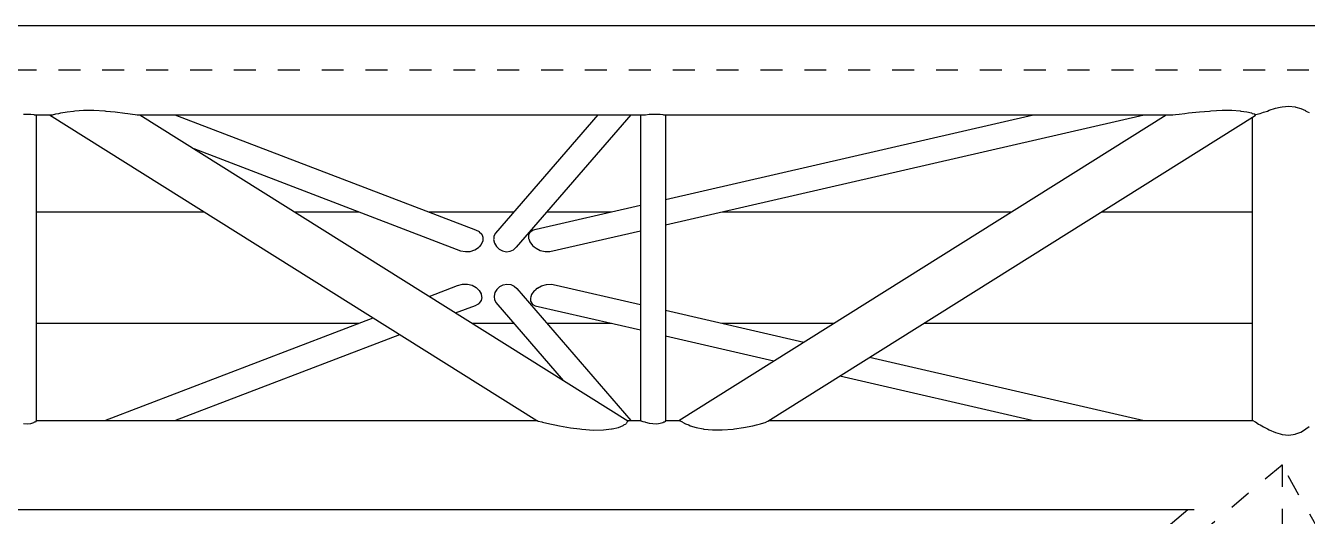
# Model space of a CAD drawing. Header units: millimetres. Extents: x 149919 to 150445, y 136651 to 136866.
# Drawn here: x 150405.12 to 150410.96, y 136708.24 to 136710.48 of the extents above; entities that cross this region are included whole.
import ezdxf

# ---------------------------------------------------------------- set-up
doc = ezdxf.new("R2010")
doc.units = ezdxf.units.MM
doc.header["$LTSCALE"] = 0.25
doc.linetypes.add('CENTER', pattern=[50.8, 31.75, -6.35, 6.35, -6.35])
doc.linetypes.add('XKITLINE00', pattern=[0])

# ---------------------------------------------------------------- blocks, each defined once
blk = doc.blocks.new('çatıı')
at = {"color": 8, "linetype": 'XKITLINE00'}
for p, q in [((26261.35, 6010.57), (27695.33, 6010.57)), ((26345.55, 5970.48), (26346.39, 5970.79)), ((26346.39, 5970.79), (26349.22, 5971.33)), ((26349.22, 5971.33), (26352.23, 5971.64)), ((26352.23, 5971.64), (26352.77, 5971.75)), ((26352.77, 5971.75), (26356.8, 5972.05)), ((26356.8, 5972.05), (26361.44, 5972.04)), ((26361.44, 5972.04), (26366.44, 5971.7)), ((26366.44, 5971.7), (26366.9, 5971.64)), ((26366.9, 5971.64), (26371.19, 5971.29)), ((26371.19, 5971.29), (26375.6, 5970.73)), ((26860.47, 5970.75), (26865.44, 5971.3)), ((26865.44, 5971.3), (26869.92, 5971.64)), ((26869.92, 5971.64), (26870.56, 5971.72)), ((26870.56, 5971.72), (26875.7, 5972.04)), ((26875.7, 5972.04), (26880.23, 5972.05)), ((26880.23, 5972.05), (26883.93, 5971.73)), ((26883.93, 5971.73), (26884.31, 5971.64)), ((26884.31, 5971.64), (26886.97, 5971.32)), ((26886.97, 5971.32), (26889.08, 5970.77)), ((26893.07, 5970.49), (26894.54, 5971.11)), ((26894.54, 5971.11), (26896.35, 5971.65)), ((26896.35, 5971.65), (26897.13, 5972.03)), ((26897.13, 5972.03), (26900.02, 5972.96)), ((26900.02, 5972.96), (26902.25, 5973.37)), ((26902.25, 5973.37), (26903.05, 5973.6)), ((26903.05, 5973.6), (26906.09, 5973.85)), ((26906.09, 5973.85), (26908.98, 5973.49)), ((26908.98, 5973.49), (26909.29, 5973.37)), ((26909.29, 5973.37), (26911.56, 5972.82)), ((26911.56, 5972.82), (26913.73, 5971.82)), ((26913.73, 5971.82), (26913.95, 5971.65)), ((26913.95, 5971.65), (26915.35, 5970.96)), ((26329.46, 5970.26), (26331.22, 5970.27)), ((26331.22, 5970.27), (26332.81, 5970.19)), ((26332.81, 5970.19), (26334.07, 5970.03)), ((26334.07, 5970.03), (26334.46, 5969.92)), ((26334.29, 5969.97), (26342.7, 5969.97)), ((26334.42, 5969.94), (26334.5, 5969.94)), ((26334.46, 5969.92), (26334.88, 5969.94)), ((26334.5, 5969.94), (26334.76, 5969.97)), ((26334.88, 5969.94), (26335.16, 5969.97)), ((26335.16, 5969.97), (26335.16, 5830.34)), ((26341.28, 5969.97), (26563.37, 5830.58)), ((26341.43, 5969.96), (26342.57, 5969.93)), ((26342.36, 5969.96), (26342.61, 5969.96)), ((26342.57, 5969.93), (26342.61, 5969.95)), ((26342.61, 5969.95), (26344.16, 5970.31)), ((26344.16, 5970.31), (26345.55, 5970.48)), ((26375.6, 5970.73), (26376.97, 5970.48)), ((26376.97, 5970.48), (26379.08, 5970.28)), ((26379.08, 5970.28), (26381.49, 5969.93)), ((26381.16, 5969.97), (26612.91, 5969.97)), ((26381.26, 5969.96), (26381.41, 5969.97)), ((26381.49, 5969.93), (26381.52, 5969.93)), ((26381.52, 5969.93), (26382.35, 5969.97)), ((26382.35, 5969.97), (26604.8, 5830.35)), ((26398.36, 5969.97), (26535.43, 5917.49)), ((26591.18, 5969.97), (26544.49, 5916)), ((26606.22, 5969.97), (26553.98, 5909.59)), ((26610.56, 5969.97), (26610.56, 5830.58)), ((26610.84, 5969.97), (26611.65, 5969.95)), ((26611.23, 5969.97), (26611.97, 5969.95)), ((26611.65, 5969.95), (26612.66, 5969.93)), ((26611.97, 5969.95), (26612.7, 5969.93)), ((26612.66, 5969.93), (26612.91, 5969.97)), ((26612.91, 5969.97), (26614.5, 5970.15)), ((26614.5, 5970.15), (26616.26, 5970.26)), ((26616.26, 5970.26), (26618.02, 5970.27)), ((26618.02, 5970.27), (26619.61, 5970.19)), ((26619.61, 5970.19), (26620.87, 5970.03)), ((26620.87, 5970.03), (26621.26, 5969.93)), ((26621.08, 5969.97), (26853.27, 5969.97)), ((26621.21, 5969.94), (26621.3, 5969.94)), ((26621.26, 5969.93), (26621.68, 5969.94)), ((26621.3, 5969.94), (26621.56, 5969.97)), ((26621.68, 5969.94), (26621.96, 5969.97)), ((26621.96, 5919.71), (26840.16, 5969.97)), ((26621.96, 5931.34), (26789.69, 5969.97)), ((26621.96, 5969.97), (26621.96, 5830.34)), ((26628.09, 5830.59), (26850.18, 5969.97)), ((26668.73, 5830.33), (26890.76, 5969.67)), ((26851.06, 5969.96), (26852.83, 5969.93)), ((26851.95, 5969.97), (26852.98, 5969.94)), ((26852.83, 5969.93), (26852.88, 5969.93)), ((26852.88, 5969.93), (26856.22, 5970.29)), ((26856.22, 5970.29), (26858.68, 5970.48)), ((26858.68, 5970.48), (26860.47, 5970.75)), ((26889.08, 5970.77), (26889.5, 5970.48)), ((26889.4, 5968.82), (26889.4, 5830.61)), ((26889.5, 5970.48), (26890.46, 5970.3)), ((26889.99, 5969.18), (26890.47, 5969.34)), ((26890.46, 5970.3), (26891.05, 5969.94)), ((26890.76, 5969.66), (26890.47, 5969.34)), ((26890.57, 5969.55), (26890.69, 5969.59)), ((26890.76, 5969.66), (26891.1, 5969.99)), ((26890.99, 5969.97), (26891.09, 5969.97)), ((26891.1, 5969.99), (26892.38, 5970.35)), ((26892.38, 5970.35), (26893.07, 5970.49)), ((26406.99, 5954.5), (26528.61, 5907.93)), ((26335.16, 5925.67), (26411.86, 5925.67)), ((26452.92, 5925.67), (26482.26, 5925.67)), ((26514.05, 5925.67), (26552.86, 5925.67)), ((26563.07, 5917.77), (26610.56, 5928.71)), ((26567.9, 5925.67), (26597.37, 5925.67)), ((26647.84, 5925.67), (26779.6, 5925.67)), ((26820.66, 5925.67), (26889.4, 5925.67)), ((26535.43, 5917.49), (26537.05, 5916.71)), ((26537.05, 5916.71), (26537.12, 5916.64)), ((26537.12, 5916.64), (26538.24, 5915.52)), ((26538.71, 5912.47), (26538.04, 5910.87)), ((26538.24, 5915.52), (26538.78, 5914.07)), ((26538.78, 5914.07), (26538.7, 5913.38)), ((26538.7, 5913.38), (26538.71, 5912.47)), ((26543.73, 5913.38), (26543.69, 5913.08)), ((26543.69, 5913.08), (26544.06, 5911.44)), ((26543.83, 5914.63), (26543.73, 5913.38)), ((26544.49, 5916), (26543.83, 5914.63)), ((26560.18, 5916.38), (26559.55, 5915.1)), ((26559.55, 5915.1), (26559.65, 5913.59)), ((26559.65, 5913.59), (26559.77, 5913.38)), ((26559.77, 5913.38), (26560.22, 5911.96)), ((26560.18, 5916.38), (26560.53, 5916.64)), ((26560.53, 5916.64), (26561.33, 5917.29)), ((26561.33, 5917.29), (26563.07, 5917.77)), ((26569.37, 5907.6), (26610.56, 5917.09)), ((26528.61, 5907.93), (26530.79, 5907.54)), ((26530.79, 5907.54), (26533.01, 5907.68)), ((26533.01, 5907.68), (26535.07, 5908.34)), ((26535.07, 5908.34), (26536.77, 5909.45)), ((26537.04, 5909.8), (26536.77, 5909.45)), ((26538.04, 5910.87), (26537.04, 5909.8)), ((26544.06, 5911.44), (26544.93, 5909.95)), ((26544.93, 5909.95), (26545.1, 5909.8)), ((26545.1, 5909.8), (26546.2, 5908.7)), ((26546.2, 5908.7), (26547.78, 5907.86)), ((26547.78, 5907.86), (26549.51, 5907.53)), ((26549.51, 5907.53), (26551.23, 5907.72)), ((26551.23, 5907.72), (26552.77, 5908.43)), ((26552.77, 5908.43), (26553.98, 5909.59)), ((26560.22, 5911.96), (26561.41, 5910.41)), ((26561.41, 5910.41), (26562.21, 5909.8)), ((26562.21, 5909.8), (26563.02, 5909.06)), ((26563.02, 5909.06), (26564.96, 5908.08)), ((26564.96, 5908.08), (26567.15, 5907.58)), ((26567.15, 5907.58), (26569.37, 5907.6)), ((26514.29, 5887.16), (26527.28, 5892.13)), ((26527.28, 5892.13), (26529.43, 5892.68)), ((26529.43, 5892.68), (26531.7, 5892.7)), ((26531.7, 5892.7), (26533.86, 5892.19)), ((26533.86, 5892.19), (26535.72, 5891.21)), ((26535.72, 5891.21), (26536.46, 5890.47)), ((26536.46, 5890.47), (26537.14, 5889.88)), ((26537.14, 5889.88), (26538.04, 5888.33)), ((26545.17, 5890.35), (26544.28, 5888.86)), ((26545.17, 5890.35), (26545.31, 5890.47)), ((26545.31, 5890.47), (26546.45, 5891.59)), ((26546.45, 5891.59), (26548.02, 5892.42)), ((26548.02, 5892.42), (26549.76, 5892.75)), ((26549.76, 5892.75), (26551.48, 5892.55)), ((26551.48, 5892.55), (26553.02, 5891.84)), ((26553.02, 5891.84), (26554.22, 5890.69)), ((26554.22, 5890.69), (26606.22, 5830.57)), ((26562.02, 5889.55), (26560.93, 5887.97)), ((26562.02, 5889.55), (26563.14, 5890.47)), ((26563.61, 5890.94), (26563.14, 5890.47)), ((26563.61, 5890.94), (26565.53, 5892.02)), ((26565.53, 5892.02), (26567.74, 5892.63)), ((26567.74, 5892.63), (26570.03, 5892.73)), ((26570.03, 5892.73), (26572.17, 5892.3)), ((26572.17, 5892.3), (26610.56, 5883.45)), ((26535.43, 5883.05), (26536.47, 5883.67)), ((26536.47, 5883.67), (26536.94, 5883.94)), ((26537.95, 5885.22), (26536.94, 5883.94)), ((26538.27, 5886.71), (26537.95, 5885.22)), ((26538.04, 5888.33), (26538.22, 5886.91)), ((26538.22, 5886.91), (26538.27, 5886.71)), ((26544.28, 5888.86), (26543.91, 5887.24)), ((26543.91, 5887.24), (26543.94, 5886.91)), ((26543.94, 5886.91), (26544.03, 5885.7)), ((26544.03, 5885.7), (26544.68, 5884.34)), ((26544.68, 5884.34), (26575.43, 5848.78)), ((26560.68, 5886.91), (26560.43, 5886.37)), ((26560.43, 5886.37), (26560.47, 5884.91)), ((26560.47, 5884.91), (26561.26, 5883.71)), ((26560.93, 5887.97), (26560.68, 5886.91)), ((26561.26, 5883.71), (26561.32, 5883.67)), ((26561.32, 5883.67), (26562.54, 5882.91)), ((26366.53, 5830.57), (26488.79, 5877.39)), ((26526.37, 5879.58), (26535.43, 5883.05)), ((26562.54, 5882.91), (26610.56, 5871.85)), ((26621.96, 5880.83), (26685, 5866.31)), ((26335.16, 5874.87), (26482.22, 5874.87)), ((26533.86, 5874.87), (26552.86, 5874.87)), ((26567.9, 5874.87), (26597.41, 5874.87)), ((26647.81, 5874.87), (26698.66, 5874.87)), ((26739.71, 5874.87), (26889.4, 5874.87)), ((26398.41, 5830.57), (26500.87, 5869.81)), ((26621.96, 5869.22), (26671.47, 5857.81)), ((26715.04, 5859.39), (26840.13, 5830.57)), ((26701.51, 5850.9), (26789.73, 5830.57)), ((26335.16, 5830.57), (26563.38, 5830.57)), ((26563.37, 5830.58), (26563.46, 5830.56)), ((26563.46, 5830.56), (26563.95, 5830.31)), ((26604.44, 5830.57), (26610.56, 5830.57)), ((26610.56, 5830.58), (26610.74, 5830.56)), ((26610.74, 5830.56), (26610.84, 5830.44)), ((26621.96, 5830.57), (26628.31, 5830.57)), ((26628.09, 5830.59), (26628.51, 5830.56)), ((26628.51, 5830.56), (26628.58, 5830.34)), ((26669.13, 5830.57), (26889.75, 5830.57)), ((26889.4, 5830.61), (26889.72, 5830.56)), ((26889.72, 5830.56), (26889.75, 5830.51)), ((26329.46, 5829.13), (26331.22, 5829.1)), ((26331.22, 5829.1), (26332.81, 5829.27)), ((26332.81, 5829.27), (26334.07, 5829.64)), ((26334.07, 5829.64), (26334.46, 5829.89)), ((26334.46, 5829.89), (26334.88, 5830.02)), ((26335.16, 5830.34), (26334.88, 5830.02)), ((26563.95, 5830.31), (26565.69, 5829.89)), ((26565.69, 5829.89), (26565.89, 5829.82)), ((26565.89, 5829.82), (26569.31, 5829)), ((26569.31, 5829), (26571.59, 5828.61)), ((26571.59, 5828.61), (26573.69, 5828.13)), ((26573.69, 5828.13), (26578.74, 5827.27)), ((26578.74, 5827.27), (26583.04, 5826.78)), ((26583.04, 5826.78), (26583.96, 5826.64)), ((26583.96, 5826.64), (26589.15, 5826.23)), ((26589.15, 5826.23), (26593.73, 5826.25)), ((26593.73, 5826.25), (26597.46, 5826.71)), ((26597.46, 5826.71), (26597.7, 5826.78)), ((26597.7, 5826.78), (26600.54, 5827.35)), ((26600.54, 5827.35), (26602.65, 5828.23)), ((26603.01, 5828.61), (26602.65, 5828.23)), ((26603.01, 5828.61), (26604.06, 5829.08)), ((26604.62, 5829.89), (26604.06, 5829.08)), ((26604.8, 5830.35), (26604.64, 5829.89)), ((26610.84, 5830.44), (26611.65, 5830.12)), ((26611.65, 5830.12), (26612.66, 5829.89)), ((26612.66, 5829.89), (26612.91, 5829.78)), ((26612.91, 5829.78), (26614.5, 5829.37)), ((26614.5, 5829.37), (26616.26, 5829.13)), ((26616.26, 5829.13), (26618.02, 5829.1)), ((26618.02, 5829.1), (26619.61, 5829.28)), ((26619.61, 5829.28), (26620.87, 5829.64)), ((26620.87, 5829.64), (26621.26, 5829.89)), ((26621.26, 5829.89), (26621.68, 5830.03)), ((26621.96, 5830.34), (26621.68, 5830.03)), ((26628.58, 5830.34), (26629.71, 5829.89)), ((26629.72, 5829.87), (26631.18, 5829.05)), ((26631.18, 5829.05), (26632.64, 5828.62)), ((26632.64, 5828.62), (26633.33, 5828.19)), ((26633.33, 5828.19), (26636.04, 5827.32)), ((26636.04, 5827.32), (26639.12, 5826.79)), ((26639.12, 5826.79), (26639.49, 5826.69)), ((26639.49, 5826.69), (26643.39, 5826.25)), ((26643.39, 5826.25), (26647.91, 5826.24)), ((26647.91, 5826.24), (26652.81, 5826.67)), ((26652.81, 5826.67), (26653.5, 5826.79)), ((26653.5, 5826.79), (26657.52, 5827.31)), ((26657.52, 5827.31), (26661.88, 5828.17)), ((26661.88, 5828.17), (26663.46, 5828.62)), ((26663.46, 5828.62), (26665.38, 5829.04)), ((26665.38, 5829.04), (26667.84, 5829.85)), ((26667.91, 5829.89), (26668.73, 5830.33)), ((26889.75, 5830.51), (26890.76, 5829.93)), ((26890.76, 5829.93), (26890.89, 5829.89)), ((26890.89, 5829.89), (26892.38, 5828.92)), ((26892.38, 5828.92), (26893.06, 5828.62)), ((26893.06, 5828.62), (26894.54, 5827.63)), ((26894.54, 5827.63), (26896.35, 5826.79)), ((26896.35, 5826.79), (26897.13, 5826.27)), ((26897.13, 5826.27), (26900.02, 5825.02)), ((26900.02, 5825.02), (26902.24, 5824.46)), ((26909.29, 5824.46), (26911.56, 5825.21)), ((26911.56, 5825.21), (26913.73, 5826.55)), ((26913.95, 5826.79), (26913.73, 5826.55)), ((26913.95, 5826.79), (26915.35, 5827.87)), ((26902.24, 5824.46), (26903.05, 5824.18)), ((26903.05, 5824.18), (26906.09, 5823.87)), ((26906.09, 5823.87), (26908.98, 5824.32)), ((26908.98, 5824.32), (26909.29, 5824.46)), ((26038.33, 5096.22), (26860.12, 5789.97)), ((26261.35, 5789.97), (26863.03, 5789.97))]:
    blk.add_line(p, q, dxfattribs=at)
at = {"color": 8, "linetype": 'CENTER'}
for p, q in [((27695.33, 5990.27), (26261.35, 5990.27)), ((26903.05, 5810.27), (25173.61, 4350.27)), ((27725.49, 4350.27), (26903.05, 5810.27)), ((26903.05, 5810.27), (26903.05, 4350.27))]:
    blk.add_line(p, q, dxfattribs=at)
at = {"color": 8, "linetype": 'XKITLINE00'}
blk.add_circle((26903.05, 5810.27), 0.05, dxfattribs=at)
blk.add_circle((26903.05, 5810.27), 0.05, dxfattribs=at)
blk.add_circle((26903.05, 5810.27), 0.05, dxfattribs=at)

msp = doc.modelspace()

# ---------------------------------------------------------------- block references
at = {"xscale": 0.009999943142843078, "yscale": 0.009999943142843078, "zscale": 0.009999943142843078}
msp.add_blockref('çatıı', (150141.8141, 136650.3731), dxfattribs=at)

doc.saveas('drawing.dxf')
